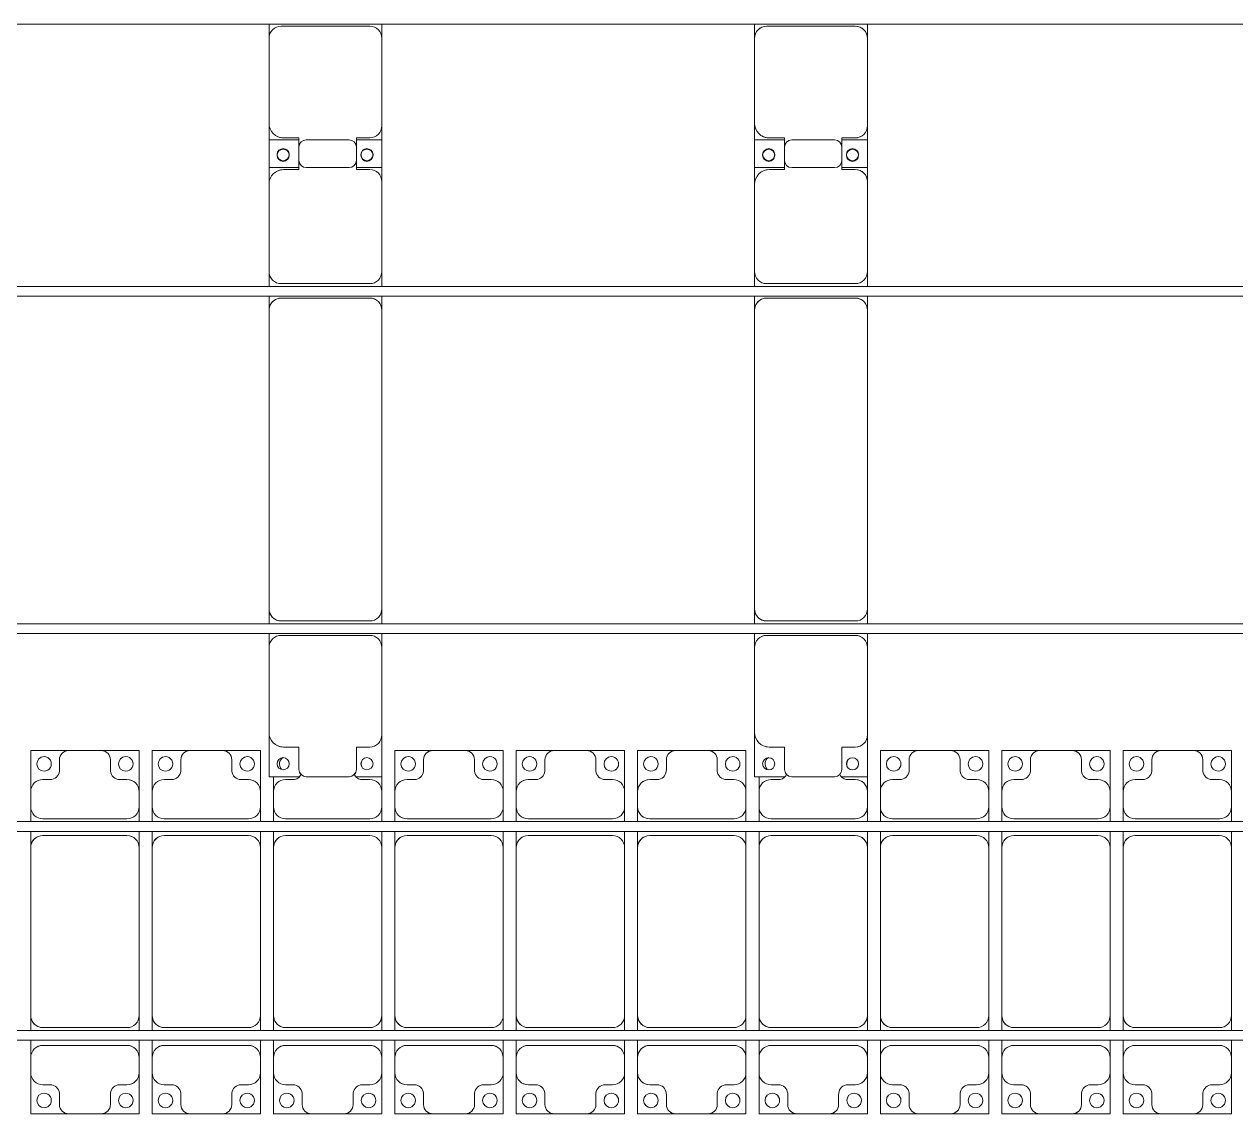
# Model space of a CAD drawing. Header units: millimetres. Extents: x -147246 to 112336, y -213734 to -86506.
# Drawn here: x -39356 to -34365, y -204519 to -200029 of the extents above; entities that cross this region are included whole.
import ezdxf

# ---------------------------------------------------------------- set-up
doc = ezdxf.new("R2010")
doc.units = ezdxf.units.MM
doc.layers.add('A-GENM', color=13, linetype='Continuous', lineweight=9)
doc.layers.add('S-BEAM', color=12, linetype='Continuous', lineweight=9)

# ---------------------------------------------------------------- blocks, each defined once
blk = doc.blocks.new('Dai phao do pin - DẢI PHAO ĐỠ PIN-V30-BỐ TRÍ KHUNG KẾT CẤU BÈ PIN 05')
at = {"layer": 'A-GENM', "color": 7}
for p, q in [((-1312.2, 241.6), (-1129.7, 241.6)), ((-1312.2, 116.4), (-1312.2, 241.6)), ((-779.7, 241.6), (-1129.7, 241.6)), ((-779.7, 241.6), (-721.5, 241.6)), ((-681.5, 241.6), (-620.3, 241.6)), ((610.3, 241.6), (-620.3, 241.6)), ((610.3, 241.6), (668.5, 241.6)), ((708.5, 241.6), (769.7, 241.6)), ((1129.7, 241.6), (769.7, 241.6)), ((1129.7, 241.6), (1312.2, 241.6)), ((1197.8, 241.6), (1380.3, 241.6)), ((1197.8, 118.2), (1197.8, 241.6)), ((1312.2, 241.6), (1312.2, 118.2)), ((1730.3, 241.6), (1380.3, 241.6)), ((1730.3, 241.6), (1788.5, 241.6)), ((-1189.7, 181.6), (-1189.7, 118.2)), ((-729.7, -173.4), (-729.7, 191.6)), ((-670.3, 191.6), (-670.3, -173.4)), ((660.3, -173.4), (660.3, 191.6)), ((719.7, 191.6), (719.7, -173.4)), ((1189.7, 118.2), (1189.7, 181.6)), ((1320.3, 181.6), (1320.3, 118.2)), ((1780.3, -173.4), (1780.3, 191.6)), ((-1189.7, 118.2), (-1282.2, 118.2)), ((1282.2, 118.2), (1189.7, 118.2)), ((1320.3, 118.2), (1227.8, 118.2)), ((-1312.2, 88.2), (-1312.2, -88.2)), ((1197.8, 88.2), (1197.8, -88.2)), ((1312.2, -88.2), (1312.2, 88.2)), ((-1312.2, -223.4), (-1312.2, -116.4)), ((-1282.2, -118.2), (-1189.7, -118.2)), ((-1189.7, -118.2), (-1189.7, -173.4)), ((1189.7, -173.4), (1189.7, -118.2)), ((1189.7, -118.2), (1282.2, -118.2)), ((1197.8, -223.4), (1197.8, -118.2)), ((1227.8, -118.2), (1320.3, -118.2)), ((1312.2, -118.2), (1312.2, -223.4)), ((1320.3, -118.2), (1320.3, -173.4)), ((-1139.7, -223.4), (-1312.2, -223.4)), ((-1139.7, -223.4), (-779.7, -223.4)), ((-721.5, -223.4), (-779.7, -223.4)), ((-620.3, -223.4), (-681.5, -223.4)), ((-620.3, -223.4), (610.3, -223.4)), ((668.5, -223.4), (610.3, -223.4)), ((769.7, -223.4), (708.5, -223.4)), ((769.7, -223.4), (1139.7, -223.4)), ((1312.2, -223.4), (1139.7, -223.4)), ((1370.3, -223.4), (1197.8, -223.4)), ((1370.3, -223.4), (1730.3, -223.4)), ((1788.5, -223.4), (1730.3, -223.4))]:
    blk.add_line(p, q, dxfattribs=at)
for centre, radius, start, end in [((-1258.6, 183.2), 25, 0, 180), ((-1129.7, 181.6), 60, 90, 180), ((-1129.7, 181.6), 60, 150, 180), ((-779.7, 191.6), 50, 360, 90), ((-779.7, 191.6), 50, 360, 45), ((-620.3, 191.6), 50, 90, 180), ((-620.3, 191.6), 50, 105, 180), ((610.3, 191.6), 50, 360, 90), ((610.3, 191.6), 50, 15, 90), ((769.7, 191.6), 50, 90, 180), ((769.7, 191.6), 50, 135, 180), ((1129.7, 181.6), 60, 360, 90), ((1129.7, 181.6), 60, 360, 30), ((1248.6, 183.2), 25, 360, 180), ((1251.4, 183.2), 25, 0, 180), ((1380.3, 181.6), 60, 90, 180), ((1380.3, 181.6), 60, 150, 180), ((1730.3, 191.6), 50, 360, 90), ((1730.3, 191.6), 50, 360, 45), ((-1258.6, 183.2), 25, 180, 360), ((1248.6, 183.2), 25, 180, 0), ((1251.4, 183.2), 25, 180, 360), ((-1282.2, 88.2), 30, 90, 180), ((-1282.2, 88.2), 30, 120, 134.1126), ((1227.8, 88.2), 30, 90, 180), ((1282.2, 88.2), 30, 360, 90), ((-1282.2, -88.2), 30, 180, 270), ((1227.8, -88.2), 30, 180, 270), ((1282.2, -88.2), 30, 270, 360), ((-1282.2, -88.2), 30, 225.8879, 240), ((-1258.6, -161.8), 25, 0, 180), ((1248.6, -161.8), 25, 0, 180), ((1251.4, -161.8), 25, 0, 180), ((-1258.6, -161.8), 25, 180, 0), ((-1139.7, -173.4), 50, 180, 270), ((-1139.7, -173.4), 50, 180, 225), ((-779.7, -173.4), 50, 270, 360), ((-779.7, -173.4), 50, 315, 360), ((-620.3, -173.4), 50, 180, 270), ((-620.3, -173.4), 50, 180, 225), ((610.3, -173.4), 50, 270, 360), ((610.3, -173.4), 50, 315, 360), ((769.7, -173.4), 50, 180, 270), ((769.7, -173.4), 50, 180, 225), ((1139.7, -173.4), 50, 270, 360), ((1139.7, -173.4), 50, 315, 360), ((1248.6, -161.8), 25, 180, 360), ((1251.4, -161.8), 25, 180, 0), ((1370.3, -173.4), 50, 180, 270), ((1370.3, -173.4), 50, 180, 225), ((1730.3, -173.4), 50, 270, 360), ((1730.3, -173.4), 50, 315, 360), ((-620.3, -173.4), 50, 229.0761, 270), ((610.3, -173.4), 50, 285, 310.9337)]:
    blk.add_arc(centre, radius, start, end, dxfattribs=at)
blk = doc.blocks.new('Dai phao do pin - DẢI PHAO ĐỠ PIN-V31-BỐ TRÍ KHUNG KẾT CẤU BÈ PIN 05')
at = {"layer": 'A-GENM', "color": 7}
for p, q in [((-1312.2, 241.6), (-1129.7, 241.6)), ((-1312.2, 116.4), (-1312.2, 241.6)), ((-779.7, 241.6), (-1129.7, 241.6)), ((-779.7, 241.6), (-721.5, 241.6)), ((-681.5, 241.6), (-620.3, 241.6)), ((610.3, 241.6), (-620.3, 241.6)), ((610.3, 241.6), (668.5, 241.6)), ((708.5, 241.6), (769.7, 241.6)), ((1129.7, 241.6), (769.7, 241.6)), ((1129.7, 241.6), (1312.2, 241.6)), ((1197.8, 241.6), (1380.3, 241.6)), ((1197.8, 118.2), (1197.8, 241.6)), ((1312.2, 241.6), (1312.2, 118.2)), ((1730.3, 241.6), (1380.3, 241.6)), ((1730.3, 241.6), (1788.5, 241.6)), ((-1189.7, 181.6), (-1189.7, 118.2)), ((-729.7, -173.4), (-729.7, 191.6)), ((-670.3, 191.6), (-670.3, -173.4)), ((660.3, -173.4), (660.3, 191.6)), ((719.7, 191.6), (719.7, -173.4)), ((1189.7, 118.2), (1189.7, 181.6)), ((1320.3, 181.6), (1320.3, 118.2)), ((1780.3, -173.4), (1780.3, 191.6)), ((-1189.7, 118.2), (-1282.2, 118.2)), ((1282.2, 118.2), (1189.7, 118.2)), ((1320.3, 118.2), (1227.8, 118.2)), ((-1312.2, 88.2), (-1312.2, -88.2)), ((1197.8, 88.2), (1197.8, -88.2)), ((1312.2, -88.2), (1312.2, 88.2)), ((-1312.2, -223.4), (-1312.2, -116.4)), ((-1282.2, -118.2), (-1189.7, -118.2)), ((-1189.7, -118.2), (-1189.7, -173.4)), ((1189.7, -173.4), (1189.7, -118.2)), ((1189.7, -118.2), (1282.2, -118.2)), ((1197.8, -223.4), (1197.8, -118.2)), ((1227.8, -118.2), (1320.3, -118.2)), ((1312.2, -118.2), (1312.2, -223.4)), ((1320.3, -118.2), (1320.3, -173.4)), ((-1139.7, -223.4), (-1312.2, -223.4)), ((-1139.7, -223.4), (-779.7, -223.4)), ((-721.5, -223.4), (-779.7, -223.4)), ((-620.3, -223.4), (-681.5, -223.4)), ((-620.3, -223.4), (610.3, -223.4)), ((668.5, -223.4), (610.3, -223.4)), ((769.7, -223.4), (708.5, -223.4)), ((769.7, -223.4), (1139.7, -223.4)), ((1312.2, -223.4), (1139.7, -223.4)), ((1370.3, -223.4), (1197.8, -223.4)), ((1370.3, -223.4), (1730.3, -223.4)), ((1788.5, -223.4), (1730.3, -223.4))]:
    blk.add_line(p, q, dxfattribs=at)
for centre, radius, start, end in [((-1258.6, 183.2), 25, 0, 180), ((-1129.7, 181.6), 60, 90, 180), ((-1129.7, 181.6), 60, 150, 180), ((-779.7, 191.6), 50, 360, 90), ((-779.7, 191.6), 50, 360, 45), ((-620.3, 191.6), 50, 90, 180), ((-620.3, 191.6), 50, 105, 180), ((610.3, 191.6), 50, 360, 90), ((610.3, 191.6), 50, 15, 90), ((769.7, 191.6), 50, 90, 180), ((769.7, 191.6), 50, 135, 180), ((1129.7, 181.6), 60, 360, 90), ((1129.7, 181.6), 60, 360, 30), ((1248.6, 183.2), 25, 360, 180), ((1251.4, 183.2), 25, 0, 180), ((1380.3, 181.6), 60, 90, 180), ((1380.3, 181.6), 60, 150, 180), ((1730.3, 191.6), 50, 360, 90), ((1730.3, 191.6), 50, 360, 45), ((-1258.6, 183.2), 25, 180, 360), ((1248.6, 183.2), 25, 180, 0), ((1251.4, 183.2), 25, 180, 360), ((-1282.2, 88.2), 30, 90, 180), ((-1282.2, 88.2), 30, 120, 134.1121), ((1227.8, 88.2), 30, 90, 180), ((1282.2, 88.2), 30, 360, 90), ((-1282.2, -88.2), 30, 180, 270), ((1227.8, -88.2), 30, 180, 270), ((1282.2, -88.2), 30, 270, 360), ((-1258.6, -161.8), 25, 0, 180), ((1248.6, -161.8), 25, 0, 180), ((1251.4, -161.8), 25, 0, 180), ((-1258.6, -161.8), 25, 180, 0), ((-1139.7, -173.4), 50, 180, 270), ((-1139.7, -173.4), 50, 180, 225), ((-779.7, -173.4), 50, 270, 360), ((-779.7, -173.4), 50, 315, 360), ((-620.3, -173.4), 50, 180, 270), ((-620.3, -173.4), 50, 180, 270), ((610.3, -173.4), 50, 270, 360), ((610.3, -173.4), 50, 285, 360), ((769.7, -173.4), 50, 180, 270), ((769.7, -173.4), 50, 180, 225), ((1139.7, -173.4), 50, 270, 360), ((1139.7, -173.4), 50, 315, 360), ((1248.6, -161.8), 25, 180, 360), ((1251.4, -161.8), 25, 180, 0), ((1370.3, -173.4), 50, 180, 270), ((1370.3, -173.4), 50, 180, 225), ((1730.3, -173.4), 50, 270, 360), ((1730.3, -173.4), 50, 315, 360)]:
    blk.add_arc(centre, radius, start, end, dxfattribs=at)
blk = doc.blocks.new('Dai phaodi lai - DẢI PHAO ĐI LẠI-25020-BỐ TRÍ KHUNG KẾT CẤU BÈ PIN 05')
at = {"layer": 'A-GENM', "color": 7}
for p, q in [((56776.8, 748.4), (56933.1, 748.4)), ((56776.8, 579.3), (56776.8, 748.4)), ((56895.1, 710.4), (56895.1, 670.7)), ((57066.9, 748.4), (56933.1, 748.4)), ((57066.9, 748.4), (57223.2, 748.4)), ((57104.9, 670.7), (57104.9, 710.4)), ((57223.2, 748.4), (57223.2, 579.3)), ((57276.8, 748.4), (57433.1, 748.4)), ((57276.8, 579.3), (57276.8, 748.4)), ((57395.1, 710.4), (57395.1, 670.7)), ((57566.9, 748.4), (57433.1, 748.4)), ((57566.9, 748.4), (57723.2, 748.4)), ((57604.9, 670.7), (57604.9, 710.4)), ((57723.2, 748.4), (57723.2, 579.3)), ((58276.8, 748.4), (58433.1, 748.4)), ((58276.8, 579.3), (58276.8, 748.4)), ((58395.1, 710.4), (58395.1, 670.7)), ((58566.9, 748.4), (58433.1, 748.4)), ((58566.9, 748.4), (58723.2, 748.4)), ((58604.9, 670.7), (58604.9, 710.4)), ((58723.2, 748.4), (58723.2, 579.3)), ((58776.8, 748.4), (58933.1, 748.4)), ((58776.8, 579.3), (58776.8, 748.4)), ((58895.1, 710.4), (58895.1, 670.7)), ((59066.9, 748.4), (58933.1, 748.4)), ((59066.9, 748.4), (59223.2, 748.4)), ((59104.9, 670.7), (59104.9, 710.4)), ((59223.2, 748.4), (59223.2, 579.3)), ((59276.8, 748.4), (59433.1, 748.4)), ((59276.8, 579.3), (59276.8, 748.4)), ((59395.1, 710.4), (59395.1, 670.7)), ((59566.9, 748.4), (59433.1, 748.4)), ((59566.9, 748.4), (59723.2, 748.4)), ((59604.9, 670.7), (59604.9, 710.4)), ((59723.2, 748.4), (59723.2, 579.3)), ((60276.8, 748.4), (60431.3, 748.4)), ((60276.8, 579.3), (60276.8, 748.4)), ((60395.1, 710.4), (60395.1, 670.7)), ((60566.9, 748.4), (60433.1, 748.4)), ((60566.9, 748.4), (60723.2, 748.4)), ((60604.9, 670.7), (60604.9, 710.4)), ((60723.2, 748.4), (60723.2, 579.3)), ((60776.8, 748.4), (60933.1, 748.4)), ((60776.8, 579.3), (60776.8, 748.4)), ((60895.1, 710.4), (60895.1, 670.7)), ((61066.9, 748.4), (60933.1, 748.4)), ((61066.9, 748.4), (61223.2, 748.4)), ((61104.9, 670.7), (61104.9, 710.4)), ((61223.2, 748.4), (61223.2, 579.3)), ((61276.8, 748.4), (61433.1, 748.4)), ((61276.8, 579.3), (61276.8, 748.4)), ((61395.1, 710.4), (61395.1, 670.7)), ((61566.9, 748.4), (61433.1, 748.4)), ((61566.9, 748.4), (61723.2, 748.4)), ((61604.9, 670.7), (61604.9, 710.4)), ((61723.2, 748.4), (61723.2, 579.3)), ((56864.3, 629.3), (56826.8, 629.3)), ((57173.2, 629.3), (57135.7, 629.3)), ((57364.3, 629.3), (57326.8, 629.3)), ((57673.2, 629.3), (57635.7, 629.3)), ((57776.8, 579.3), (57776.8, 641.7)), ((57864.3, 629.3), (57826.8, 629.3)), ((58173.2, 629.3), (58135.7, 629.3)), ((58223.2, 640.7), (58223.2, 579.3)), ((58364.3, 629.3), (58326.8, 629.3)), ((58673.2, 629.3), (58635.7, 629.3)), ((58864.3, 629.3), (58826.8, 629.3)), ((59173.2, 629.3), (59135.7, 629.3)), ((59364.3, 629.3), (59326.8, 629.3)), ((59673.2, 629.3), (59635.7, 629.3)), ((59776.8, 579.3), (59776.8, 641.7)), ((59864.3, 629.3), (59826.8, 629.3)), ((60173.2, 629.3), (60135.7, 629.3)), ((60223.2, 640.7), (60223.2, 579.3)), ((60364.3, 629.3), (60326.8, 629.3)), ((60673.2, 629.3), (60635.7, 629.3)), ((60864.3, 629.3), (60826.8, 629.3)), ((61173.2, 629.3), (61135.7, 629.3)), ((61364.3, 629.3), (61326.8, 629.3)), ((61673.2, 629.3), (61635.7, 629.3)), ((56776.8, 579.3), (56776.8, 516.7)), ((57223.2, 516.7), (57223.2, 579.3)), ((57276.8, 579.3), (57276.8, 516.7)), ((57723.2, 516.7), (57723.2, 579.3)), ((57776.8, 579.3), (57776.8, 516.7)), ((58223.2, 516.7), (58223.2, 579.3)), ((58276.8, 579.3), (58276.8, 516.7)), ((58723.2, 516.7), (58723.2, 579.3)), ((58776.8, 579.3), (58776.8, 516.7)), ((59223.2, 516.7), (59223.2, 579.3)), ((59276.8, 579.3), (59276.8, 516.7)), ((59723.2, 516.7), (59723.2, 579.3)), ((59776.8, 579.3), (59776.8, 516.7)), ((60223.2, 516.7), (60223.2, 579.3)), ((60276.8, 579.3), (60276.8, 516.7)), ((60723.2, 516.7), (60723.2, 579.3)), ((60776.8, 579.3), (60776.8, 516.7)), ((61223.2, 516.7), (61223.2, 579.3)), ((61276.8, 579.3), (61276.8, 516.7)), ((61723.2, 516.7), (61723.2, 579.3)), ((56776.8, 455.5), (56776.8, 516.7)), ((57223.2, 516.7), (57223.2, 455.5)), ((57276.8, 455.5), (57276.8, 516.7)), ((57723.2, 516.7), (57723.2, 455.5)), ((57776.8, 455.5), (57776.8, 516.7)), ((58223.2, 516.7), (58223.2, 455.5)), ((58276.8, 455.5), (58276.8, 516.7)), ((58723.2, 516.7), (58723.2, 455.5)), ((58776.8, 455.5), (58776.8, 516.7)), ((59223.2, 516.7), (59223.2, 455.5)), ((59276.8, 455.5), (59276.8, 516.7)), ((59723.2, 516.7), (59723.2, 455.5)), ((59776.8, 455.5), (59776.8, 516.7)), ((60223.2, 516.7), (60223.2, 455.5)), ((60276.8, 455.5), (60276.8, 516.7)), ((60723.2, 516.7), (60723.2, 455.5)), ((60776.8, 455.5), (60776.8, 516.7)), ((61223.2, 516.7), (61223.2, 455.5)), ((61276.8, 455.5), (61276.8, 516.7)), ((61723.2, 516.7), (61723.2, 455.5)), ((56826.8, 466.7), (57173.2, 466.7)), ((57326.8, 466.7), (57673.2, 466.7)), ((57826.8, 466.7), (58173.2, 466.7)), ((58326.8, 466.7), (58673.2, 466.7)), ((58826.8, 466.7), (59173.2, 466.7)), ((59326.8, 466.7), (59673.2, 466.7)), ((59826.8, 466.7), (60173.2, 466.7)), ((60326.8, 466.7), (60673.2, 466.7)), ((60826.8, 466.7), (61173.2, 466.7)), ((61326.8, 466.7), (61673.2, 466.7)), ((56776.8, 348.3), (56776.8, 415.5)), ((57223.2, 415.5), (57223.2, 348.3)), ((57276.8, 348.3), (57276.8, 415.5)), ((57723.2, 415.5), (57723.2, 348.3)), ((57776.8, 348.3), (57776.8, 415.5)), ((58223.2, 415.5), (58223.2, 348.3)), ((58276.8, 348.3), (58276.8, 415.5)), ((58723.2, 415.5), (58723.2, 348.3)), ((58776.8, 348.3), (58776.8, 415.5)), ((59223.2, 415.5), (59223.2, 348.3)), ((59276.8, 348.3), (59276.8, 415.5)), ((59723.2, 415.5), (59723.2, 348.3)), ((59776.8, 348.3), (59776.8, 415.5)), ((60223.2, 415.5), (60223.2, 348.3)), ((60276.8, 348.3), (60276.8, 415.5)), ((60723.2, 415.5), (60723.2, 348.3)), ((60776.8, 348.3), (60776.8, 415.5)), ((61223.2, 415.5), (61223.2, 348.3)), ((61276.8, 348.3), (61276.8, 415.5)), ((61723.2, 415.5), (61723.2, 348.3)), ((57173.2, 398.3), (56826.8, 398.3)), ((57673.2, 398.3), (57326.8, 398.3)), ((58173.2, 398.3), (57826.8, 398.3)), ((58673.2, 398.3), (58326.8, 398.3)), ((59173.2, 398.3), (58826.8, 398.3)), ((59673.2, 398.3), (59326.8, 398.3)), ((60173.2, 398.3), (59826.8, 398.3)), ((60673.2, 398.3), (60326.8, 398.3)), ((61173.2, 398.3), (60826.8, 398.3)), ((61673.2, 398.3), (61326.8, 398.3)), ((56776.8, 348.3), (56776.8, -343.3)), ((57223.2, -343.3), (57223.2, 348.3)), ((57276.8, 348.3), (57276.8, -343.3)), ((57723.2, -343.3), (57723.2, 348.3)), ((57776.8, 348.3), (57776.8, -343.3)), ((58223.2, -343.3), (58223.2, 348.3)), ((58276.8, 348.3), (58276.8, -343.3)), ((58723.2, -343.3), (58723.2, 348.3)), ((58776.8, 348.3), (58776.8, -343.3)), ((59223.2, -343.3), (59223.2, 348.3)), ((59276.8, 348.3), (59276.8, -343.3)), ((59723.2, -343.3), (59723.2, 348.3)), ((59776.8, 348.3), (59776.8, -343.3)), ((60223.2, -343.3), (60223.2, 348.3)), ((60276.8, 348.3), (60276.8, -343.3)), ((60723.2, -343.3), (60723.2, 348.3)), ((60776.8, 348.3), (60776.8, -343.3)), ((61223.2, -343.3), (61223.2, 348.3)), ((61276.8, 348.3), (61276.8, -343.3)), ((61723.2, -343.3), (61723.2, 348.3)), ((56776.8, -404.5), (56776.8, -343.3)), ((57223.2, -343.3), (57223.2, -404.5)), ((57276.8, -404.5), (57276.8, -343.3)), ((57723.2, -343.3), (57723.2, -404.5)), ((57776.8, -404.5), (57776.8, -343.3)), ((58223.2, -343.3), (58223.2, -404.5)), ((58276.8, -404.5), (58276.8, -343.3)), ((58723.2, -343.3), (58723.2, -404.5)), ((58776.8, -404.5), (58776.8, -343.3)), ((59223.2, -343.3), (59223.2, -404.5)), ((59276.8, -404.5), (59276.8, -343.3)), ((59723.2, -343.3), (59723.2, -404.5)), ((59776.8, -404.5), (59776.8, -343.3)), ((60223.2, -343.3), (60223.2, -404.5)), ((60276.8, -404.5), (60276.8, -343.3)), ((60723.2, -343.3), (60723.2, -404.5)), ((60776.8, -404.5), (60776.8, -343.3)), ((61223.2, -343.3), (61223.2, -404.5)), ((61276.8, -404.5), (61276.8, -343.3)), ((61723.2, -343.3), (61723.2, -404.5)), ((56826.8, -393.3), (57173.2, -393.3)), ((57326.8, -393.3), (57673.2, -393.3)), ((57826.8, -393.3), (58173.2, -393.3)), ((58326.8, -393.3), (58673.2, -393.3)), ((58826.8, -393.3), (59173.2, -393.3)), ((59326.8, -393.3), (59673.2, -393.3)), ((59826.8, -393.3), (60173.2, -393.3)), ((60326.8, -393.3), (60673.2, -393.3)), ((60826.8, -393.3), (61173.2, -393.3)), ((61326.8, -393.3), (61673.2, -393.3)), ((56776.8, -516.7), (56776.8, -444.5)), ((57223.2, -444.5), (57223.2, -516.7)), ((57276.8, -516.7), (57276.8, -444.5)), ((57723.2, -444.5), (57723.2, -516.7)), ((57776.8, -516.7), (57776.8, -444.5)), ((58223.2, -444.5), (58223.2, -516.7)), ((58276.8, -516.7), (58276.8, -444.5)), ((58723.2, -444.5), (58723.2, -516.7)), ((58776.8, -516.7), (58776.8, -444.5)), ((59223.2, -444.5), (59223.2, -516.7)), ((59276.8, -516.7), (59276.8, -444.5)), ((59723.2, -444.5), (59723.2, -516.7)), ((59776.8, -516.7), (59776.8, -444.5)), ((60223.2, -444.5), (60223.2, -516.7)), ((60276.8, -516.7), (60276.8, -444.5)), ((60723.2, -444.5), (60723.2, -516.7)), ((60776.8, -516.7), (60776.8, -444.5)), ((61223.2, -444.5), (61223.2, -516.7)), ((61276.8, -516.7), (61276.8, -444.5)), ((61723.2, -444.5), (61723.2, -516.7)), ((57173.2, -466.7), (56826.8, -466.7)), ((57673.2, -466.7), (57326.8, -466.7)), ((58173.2, -466.7), (57826.8, -466.7)), ((58673.2, -466.7), (58326.8, -466.7)), ((59173.2, -466.7), (58826.8, -466.7)), ((59673.2, -466.7), (59326.8, -466.7)), ((60173.2, -466.7), (59826.8, -466.7)), ((60673.2, -466.7), (60326.8, -466.7)), ((61173.2, -466.7), (60826.8, -466.7)), ((61673.2, -466.7), (61326.8, -466.7)), ((56776.8, -516.7), (56776.8, -579.3)), ((57223.2, -579.3), (57223.2, -516.7)), ((57276.8, -516.7), (57276.8, -579.3)), ((57723.2, -579.3), (57723.2, -516.7)), ((57776.8, -516.7), (57776.8, -579.3)), ((58223.2, -579.3), (58223.2, -516.7)), ((58276.8, -516.7), (58276.8, -579.3)), ((58723.2, -579.3), (58723.2, -516.7)), ((58776.8, -516.7), (58776.8, -579.3)), ((59223.2, -579.3), (59223.2, -516.7)), ((59276.8, -516.7), (59276.8, -579.3)), ((59723.2, -579.3), (59723.2, -516.7)), ((59776.8, -516.7), (59776.8, -579.3)), ((60223.2, -579.3), (60223.2, -516.7)), ((60276.8, -516.7), (60276.8, -579.3)), ((60723.2, -579.3), (60723.2, -516.7)), ((60776.8, -516.7), (60776.8, -579.3)), ((61223.2, -579.3), (61223.2, -516.7)), ((61276.8, -516.7), (61276.8, -579.3)), ((61723.2, -579.3), (61723.2, -516.7)), ((56776.8, -748.4), (56776.8, -579.3)), ((57223.2, -579.3), (57223.2, -748.4)), ((57276.8, -748.4), (57276.8, -579.3)), ((57723.2, -579.3), (57723.2, -748.4)), ((57776.8, -748.4), (57776.8, -579.3)), ((58223.2, -579.3), (58223.2, -748.4)), ((58276.8, -748.4), (58276.8, -579.3)), ((58723.2, -579.3), (58723.2, -748.4)), ((58776.8, -748.4), (58776.8, -579.3)), ((59223.2, -579.3), (59223.2, -748.4)), ((59276.8, -748.4), (59276.8, -579.3)), ((59723.2, -579.3), (59723.2, -748.4)), ((59776.8, -748.4), (59776.8, -579.3)), ((60223.2, -579.3), (60223.2, -748.4)), ((60276.8, -748.4), (60276.8, -579.3)), ((60723.2, -579.3), (60723.2, -748.4)), ((60776.8, -748.4), (60776.8, -579.3)), ((61223.2, -579.3), (61223.2, -748.4)), ((61276.8, -748.4), (61276.8, -579.3)), ((61723.2, -579.3), (61723.2, -748.4)), ((56826.8, -629.3), (56864.3, -629.3)), ((57135.7, -629.3), (57173.2, -629.3)), ((57326.8, -629.3), (57364.3, -629.3)), ((57635.7, -629.3), (57673.2, -629.3)), ((57826.8, -629.3), (57864.3, -629.3)), ((58135.7, -629.3), (58173.2, -629.3)), ((58326.8, -629.3), (58364.3, -629.3)), ((58635.7, -629.3), (58673.2, -629.3)), ((58826.8, -629.3), (58864.3, -629.3)), ((59135.7, -629.3), (59173.2, -629.3)), ((59326.8, -629.3), (59364.3, -629.3)), ((59635.7, -629.3), (59673.2, -629.3)), ((59826.8, -629.3), (59864.3, -629.3)), ((60135.7, -629.3), (60173.2, -629.3)), ((60326.8, -629.3), (60364.3, -629.3)), ((60635.7, -629.3), (60673.2, -629.3)), ((60826.8, -629.3), (60864.3, -629.3)), ((61135.7, -629.3), (61173.2, -629.3)), ((61326.8, -629.3), (61364.3, -629.3)), ((61635.7, -629.3), (61673.2, -629.3)), ((56895.1, -670.7), (56895.1, -710.4)), ((57104.9, -710.4), (57104.9, -670.7)), ((57395.1, -670.7), (57395.1, -710.4)), ((57604.9, -710.4), (57604.9, -670.7)), ((57895.1, -670.7), (57895.1, -710.4)), ((58104.9, -710.4), (58104.9, -670.7)), ((58395.1, -670.7), (58395.1, -710.4)), ((58604.9, -710.4), (58604.9, -670.7)), ((58895.1, -670.7), (58895.1, -710.4)), ((59104.9, -710.4), (59104.9, -670.7)), ((59395.1, -670.7), (59395.1, -710.4)), ((59604.9, -710.4), (59604.9, -670.7)), ((59895.1, -670.7), (59895.1, -710.4)), ((60104.9, -710.4), (60104.9, -670.7)), ((60395.1, -670.7), (60395.1, -710.4)), ((60604.9, -710.4), (60604.9, -670.7)), ((60895.1, -670.7), (60895.1, -710.4)), ((61104.9, -710.4), (61104.9, -670.7)), ((61395.1, -670.7), (61395.1, -710.4)), ((61604.9, -710.4), (61604.9, -670.7)), ((56933.1, -748.4), (56776.8, -748.4)), ((56933.1, -748.4), (57066.9, -748.4)), ((57223.2, -748.4), (57066.9, -748.4)), ((57433.1, -748.4), (57276.8, -748.4)), ((57433.1, -748.4), (57566.9, -748.4)), ((57723.2, -748.4), (57566.9, -748.4)), ((57933.1, -748.4), (57776.8, -748.4)), ((57933.1, -748.4), (58066.9, -748.4)), ((58223.2, -748.4), (58066.9, -748.4)), ((58433.1, -748.4), (58276.8, -748.4)), ((58433.1, -748.4), (58566.9, -748.4)), ((58723.2, -748.4), (58566.9, -748.4)), ((58933.1, -748.4), (58776.8, -748.4)), ((58933.1, -748.4), (59066.9, -748.4)), ((59223.2, -748.4), (59066.9, -748.4)), ((59433.1, -748.4), (59276.8, -748.4)), ((59433.1, -748.4), (59566.9, -748.4)), ((59723.2, -748.4), (59566.9, -748.4)), ((59933.1, -748.4), (59776.8, -748.4)), ((59933.1, -748.4), (60066.9, -748.4)), ((60223.2, -748.4), (60066.9, -748.4)), ((60433.1, -748.4), (60276.8, -748.4)), ((60433.1, -748.4), (60566.9, -748.4)), ((60723.2, -748.4), (60566.9, -748.4)), ((60933.1, -748.4), (60776.8, -748.4)), ((60933.1, -748.4), (61066.9, -748.4)), ((61223.2, -748.4), (61066.9, -748.4)), ((61433.1, -748.4), (61276.8, -748.4)), ((61433.1, -748.4), (61566.9, -748.4)), ((61723.2, -748.4), (61566.9, -748.4))]:
    blk.add_line(p, q, dxfattribs=at)
for centre, radius, start, end in [((56831.6, 693.3), 30, 90, 270), ((56831.6, 693.3), 30, 270, 90), ((56933.1, 710.4), 38, 90, 180), ((56933.1, 710.4), 38, 90, 135), ((57066.9, 710.4), 38, 0, 90), ((57066.9, 710.4), 38, 45, 90), ((57168.4, 693.3), 30, 90, 270), ((57168.4, 693.3), 30, 270, 90), ((57331.6, 693.3), 30, 90, 270), ((57331.6, 693.3), 30, 270, 90), ((57433.1, 710.4), 38, 90, 180), ((57433.1, 710.4), 38, 90, 135), ((57566.9, 710.4), 38, 0, 90), ((57566.9, 710.4), 38, 45, 90), ((57668.4, 693.3), 30, 90, 270), ((57668.4, 693.3), 30, 270, 90), ((57831.6, 693.3), 30, 120, 225), ((58168.4, 693.3), 30, 150, 208.7229), ((58331.6, 693.3), 30, 90, 270), ((58331.6, 693.3), 30, 270, 90), ((58433.1, 710.4), 38, 90, 180), ((58433.1, 710.4), 38, 90, 135), ((58566.9, 710.4), 38, 0, 90), ((58566.9, 710.4), 38, 45, 90), ((58668.4, 693.3), 30, 90, 270), ((58668.4, 693.3), 30, 270, 90), ((58831.6, 693.3), 30, 90, 270), ((58831.6, 693.3), 30, 270, 90), ((58933.1, 710.4), 38, 90, 180), ((58933.1, 710.4), 38, 90, 135), ((59066.9, 710.4), 38, 0, 90), ((59066.9, 710.4), 38, 45, 90), ((59168.4, 693.3), 30, 90, 270), ((59168.4, 693.3), 30, 270, 90), ((59331.6, 693.3), 30, 90, 270), ((59331.6, 693.3), 30, 270, 90), ((59433.1, 710.4), 38, 90, 180), ((59433.1, 710.4), 38, 90, 135), ((59566.9, 710.4), 38, 0, 90), ((59566.9, 710.4), 38, 45, 90), ((59668.4, 693.3), 30, 90, 270), ((59668.4, 693.3), 30, 270, 90), ((59831.6, 693.3), 30, 120, 225), ((60168.4, 693.3), 30, 150, 208.7248), ((60331.6, 693.3), 30, 90, 270), ((60331.6, 693.3), 30, 270, 90), ((60433.1, 710.4), 38, 90, 180), ((60433.1, 710.4), 38, 92.6834, 135), ((60566.9, 710.4), 38, 360, 90), ((60566.9, 710.4), 38, 45, 90), ((60668.4, 693.3), 30, 90, 270), ((60668.4, 693.3), 30, 270, 90), ((60831.6, 693.3), 30, 90, 270), ((60831.6, 693.3), 30, 270, 90), ((60933.1, 710.4), 38, 90, 180), ((60933.1, 710.4), 38, 90, 135), ((61066.9, 710.4), 38, 0, 90), ((61066.9, 710.4), 38, 45, 90), ((61168.4, 693.3), 30, 90, 270), ((61168.4, 693.3), 30, 270, 90), ((61331.6, 693.3), 30, 90, 270), ((61331.6, 693.3), 30, 270, 90), ((61433.1, 710.4), 38, 90, 180), ((61433.1, 710.4), 38, 90, 135), ((61566.9, 710.4), 38, 360, 90), ((61566.9, 710.4), 38, 45, 90), ((61668.4, 693.3), 30, 90, 270), ((61668.4, 693.3), 30, 270, 90), ((56855.2, 668.2), 40, 283.1885, 3.5081), ((57144.8, 668.2), 40, 176.4919, 256.8115), ((57355.2, 668.2), 40, 283.1885, 3.5081), ((57644.8, 668.2), 40, 176.4919, 256.8115), ((57855.2, 668.2), 40, 283.1885, 336.1123), ((58144.8, 668.2), 40, 203.8875, 256.8115), ((58355.2, 668.2), 40, 283.1885, 3.5081), ((58644.8, 668.2), 40, 176.4919, 256.8115), ((58855.2, 668.2), 40, 283.1885, 3.5081), ((59144.8, 668.2), 40, 176.4919, 256.8115), ((59355.2, 668.2), 40, 283.1885, 3.5081), ((59644.8, 668.2), 40, 176.4919, 256.8115), ((59855.2, 668.2), 40, 283.1885, 336.1117), ((60144.8, 668.2), 40, 203.8881, 256.8115), ((60355.2, 668.2), 40, 283.1885, 3.5081), ((60644.8, 668.2), 40, 176.4919, 256.8115), ((60855.2, 668.2), 40, 283.1885, 3.5081), ((61144.8, 668.2), 40, 176.4919, 256.8115), ((61355.2, 668.2), 40, 283.1885, 3.5081), ((61644.8, 668.2), 40, 176.4919, 256.8115), ((56826.8, 579.3), 50, 90, 180), ((56826.8, 579.3), 50, 90, 135), ((57173.2, 579.3), 50, 0, 90), ((57173.2, 579.3), 50, 45, 90), ((57326.8, 579.3), 50, 90, 180), ((57326.8, 579.3), 50, 90, 135), ((57673.2, 579.3), 50, 0, 90), ((57673.2, 579.3), 50, 45, 90), ((57826.8, 579.3), 50, 90, 180), ((57826.8, 579.3), 50, 90, 135), ((58173.2, 579.3), 50, 360, 90), ((58173.2, 579.3), 50, 45, 90), ((58326.8, 579.3), 50, 90, 180), ((58326.8, 579.3), 50, 90, 135), ((58673.2, 579.3), 50, 360, 90), ((58673.2, 579.3), 50, 45, 90), ((58826.8, 579.3), 50, 90, 180), ((58826.8, 579.3), 50, 90, 135), ((59173.2, 579.3), 50, 0, 90), ((59173.2, 579.3), 50, 45, 90), ((59326.8, 579.3), 50, 90, 180), ((59326.8, 579.3), 50, 90, 135), ((59673.2, 579.3), 50, 360, 90), ((59673.2, 579.3), 50, 45, 90), ((59826.8, 579.3), 50, 90, 180), ((59826.8, 579.3), 50, 90, 135), ((60173.2, 579.3), 50, 0, 90), ((60173.2, 579.3), 50, 45, 90), ((60326.8, 579.3), 50, 90, 180), ((60326.8, 579.3), 50, 90, 135), ((60673.2, 579.3), 50, 0, 90), ((60673.2, 579.3), 50, 45, 90), ((60826.8, 579.3), 50, 90, 180), ((60826.8, 579.3), 50, 90, 135), ((61173.2, 579.3), 50, 360, 90), ((61173.2, 579.3), 50, 45, 90), ((61326.8, 579.3), 50, 90, 180), ((61326.8, 579.3), 50, 90, 135), ((61673.2, 579.3), 50, 0, 90), ((61673.2, 579.3), 50, 45, 90), ((56826.8, 516.7), 50, 180, 270), ((57173.2, 516.7), 50, 270, 0), ((57326.8, 516.7), 50, 180, 270), ((57673.2, 516.7), 50, 270, 0), ((57826.8, 516.7), 50, 180, 270), ((58173.2, 516.7), 50, 270, 0), ((58326.8, 516.7), 50, 180, 270), ((58673.2, 516.7), 50, 270, 0), ((58826.8, 516.7), 50, 180, 270), ((59173.2, 516.7), 50, 270, 0), ((59326.8, 516.7), 50, 180, 270), ((59673.2, 516.7), 50, 270, 0), ((59826.8, 516.7), 50, 180, 270), ((60173.2, 516.7), 50, 270, 0), ((60326.8, 516.7), 50, 180, 270), ((60673.2, 516.7), 50, 270, 0), ((60826.8, 516.7), 50, 180, 270), ((61173.2, 516.7), 50, 270, 0), ((61326.8, 516.7), 50, 180, 270), ((61673.2, 516.7), 50, 270, 0), ((56826.8, 516.7), 50, 225, 270), ((57173.2, 516.7), 50, 270, 315), ((57326.8, 516.7), 50, 225, 270), ((57673.2, 516.7), 50, 270, 315), ((57826.8, 516.7), 50, 225, 270), ((58173.2, 516.7), 50, 270, 315), ((58326.8, 516.7), 50, 225, 270), ((58673.2, 516.7), 50, 270, 315), ((58826.8, 516.7), 50, 225, 270), ((59173.2, 516.7), 50, 270, 315), ((59326.8, 516.7), 50, 225, 270), ((59673.2, 516.7), 50, 270, 315), ((59826.8, 516.7), 50, 225, 270), ((60173.2, 516.7), 50, 270, 315), ((60326.8, 516.7), 50, 225, 270), ((60673.2, 516.7), 50, 270, 315), ((60826.8, 516.7), 50, 225, 270), ((61173.2, 516.7), 50, 270, 315), ((61326.8, 516.7), 50, 225, 270), ((61673.2, 516.7), 50, 270, 315), ((56826.8, 348.3), 50, 90, 180), ((56826.8, 348.3), 50, 120, 165), ((57173.2, 348.3), 50, 0, 90), ((57173.2, 348.3), 50, 45, 90), ((57326.8, 348.3), 50, 90, 180), ((57326.8, 348.3), 50, 120, 165), ((57673.2, 348.3), 50, 360, 90), ((57673.2, 348.3), 50, 45, 90), ((57826.8, 348.3), 50, 90, 180), ((57826.8, 348.3), 50, 120, 165), ((58173.2, 348.3), 50, 360, 90), ((58173.2, 348.3), 50, 45, 90), ((58326.8, 348.3), 50, 90, 180), ((58326.8, 348.3), 50, 120, 165), ((58673.2, 348.3), 50, 0, 90), ((58673.2, 348.3), 50, 45, 90), ((58826.8, 348.3), 50, 90, 180), ((58826.8, 348.3), 50, 120, 165), ((59173.2, 348.3), 50, 0, 90), ((59173.2, 348.3), 50, 45, 90), ((59326.8, 348.3), 50, 90, 180), ((59326.8, 348.3), 50, 120, 165), ((59673.2, 348.3), 50, 360, 90), ((59673.2, 348.3), 50, 45, 90), ((59826.8, 348.3), 50, 90, 180), ((59826.8, 348.3), 50, 120, 165), ((60173.2, 348.3), 50, 0, 90), ((60173.2, 348.3), 50, 45, 90), ((60326.8, 348.3), 50, 90, 180), ((60326.8, 348.3), 50, 120, 165), ((60673.2, 348.3), 50, 0, 90), ((60673.2, 348.3), 50, 45, 90), ((60826.8, 348.3), 50, 90, 180), ((60826.8, 348.3), 50, 120, 165), ((61173.2, 348.3), 50, 360, 90), ((61173.2, 348.3), 50, 45, 90), ((61326.8, 348.3), 50, 90, 180), ((61326.8, 348.3), 50, 120, 165), ((61673.2, 348.3), 50, 0, 90), ((61673.2, 348.3), 50, 45, 90), ((56826.8, -343.3), 50, 180, 270), ((56826.8, -343.3), 50, 180, 255), ((57173.2, -343.3), 50, 270, 0), ((57173.2, -343.3), 50, 315, 0), ((57326.8, -343.3), 50, 180, 270), ((57326.8, -343.3), 50, 180, 255), ((57673.2, -343.3), 50, 270, 360), ((57673.2, -343.3), 50, 315, 360), ((57826.8, -343.3), 50, 180, 270), ((57826.8, -343.3), 50, 180, 255), ((58173.2, -343.3), 50, 270, 360), ((58173.2, -343.3), 50, 319.4328, 360), ((58326.8, -343.3), 50, 180, 270), ((58326.8, -343.3), 50, 180, 255), ((58673.2, -343.3), 50, 270, 0), ((58673.2, -343.3), 50, 315, 0), ((58826.8, -343.3), 50, 180, 270), ((58826.8, -343.3), 50, 180, 255), ((59173.2, -343.3), 50, 270, 0), ((59173.2, -343.3), 50, 315, 0), ((59326.8, -343.3), 50, 180, 270), ((59326.8, -343.3), 50, 180, 255), ((59673.2, -343.3), 50, 270, 360), ((59673.2, -343.3), 50, 315, 360), ((59826.8, -343.3), 50, 180, 270), ((59826.8, -343.3), 50, 180, 255), ((60173.2, -343.3), 50, 270, 0), ((60173.2, -343.3), 50, 315, 0), ((60326.8, -343.3), 50, 180, 270), ((60326.8, -343.3), 50, 180, 255), ((60673.2, -343.3), 50, 270, 0), ((60673.2, -343.3), 50, 315, 0), ((60826.8, -343.3), 50, 180, 270), ((60826.8, -343.3), 50, 180, 255), ((61173.2, -343.3), 50, 270, 0), ((61173.2, -343.3), 50, 315, 0), ((61326.8, -343.3), 50, 180, 270), ((61326.8, -343.3), 50, 180, 255), ((61673.2, -343.3), 50, 270, 0), ((61673.2, -343.3), 50, 315, 0), ((56826.8, -516.7), 50, 90, 180), ((56826.8, -516.7), 50, 90, 135), ((57173.2, -516.7), 50, 0, 90), ((57173.2, -516.7), 50, 45, 90), ((57326.8, -516.7), 50, 90, 180), ((57326.8, -516.7), 50, 90, 135), ((57673.2, -516.7), 50, 0, 90), ((57673.2, -516.7), 50, 45, 90), ((57826.8, -516.7), 50, 90, 180), ((57826.8, -516.7), 50, 90, 135), ((58173.2, -516.7), 50, 0, 90), ((58173.2, -516.7), 50, 45, 90), ((58326.8, -516.7), 50, 90, 180), ((58326.8, -516.7), 50, 90, 135), ((58673.2, -516.7), 50, 0, 90), ((58673.2, -516.7), 50, 45, 90), ((58826.8, -516.7), 50, 90, 180), ((58826.8, -516.7), 50, 90, 135), ((59173.2, -516.7), 50, 0, 90), ((59173.2, -516.7), 50, 45, 90), ((59326.8, -516.7), 50, 90, 180), ((59326.8, -516.7), 50, 90, 135), ((59673.2, -516.7), 50, 0, 90), ((59673.2, -516.7), 50, 45, 90), ((59826.8, -516.7), 50, 90, 180), ((59826.8, -516.7), 50, 90, 135), ((60173.2, -516.7), 50, 0, 90), ((60173.2, -516.7), 50, 45, 90), ((60326.8, -516.7), 50, 90, 180), ((60326.8, -516.7), 50, 90, 135), ((60673.2, -516.7), 50, 0, 90), ((60673.2, -516.7), 50, 45, 90), ((60826.8, -516.7), 50, 90, 180), ((60826.8, -516.7), 50, 90, 135), ((61173.2, -516.7), 50, 0, 90), ((61173.2, -516.7), 50, 45, 90), ((61326.8, -516.7), 50, 90, 180), ((61326.8, -516.7), 50, 90, 135), ((61673.2, -516.7), 50, 360, 90), ((61673.2, -516.7), 50, 45, 90), ((56826.8, -579.3), 50, 180, 270), ((57173.2, -579.3), 50, 270, 360), ((57326.8, -579.3), 50, 180, 270), ((57673.2, -579.3), 50, 270, 0), ((57826.8, -579.3), 50, 180, 270), ((58173.2, -579.3), 50, 270, 0), ((58326.8, -579.3), 50, 180, 270), ((58673.2, -579.3), 50, 270, 0), ((58826.8, -579.3), 50, 180, 270), ((59173.2, -579.3), 50, 270, 0), ((59326.8, -579.3), 50, 180, 270), ((59673.2, -579.3), 50, 270, 0), ((59826.8, -579.3), 50, 180, 270), ((60173.2, -579.3), 50, 270, 0), ((60326.8, -579.3), 50, 180, 270), ((60673.2, -579.3), 50, 270, 360), ((60826.8, -579.3), 50, 180, 270), ((61173.2, -579.3), 50, 270, 0), ((61326.8, -579.3), 50, 180, 270), ((61673.2, -579.3), 50, 270, 0), ((56826.8, -579.3), 50, 225, 270), ((56855.2, -668.2), 40, 356.4919, 76.8115), ((57144.8, -668.2), 40, 103.1885, 183.5081), ((57173.2, -579.3), 50, 270, 315), ((57326.8, -579.3), 50, 225, 270), ((57355.2, -668.2), 40, 356.4919, 76.8115), ((57644.8, -668.2), 40, 103.1885, 183.5081), ((57673.2, -579.3), 50, 270, 315), ((57826.8, -579.3), 50, 225, 270), ((57855.2, -668.2), 40, 356.4919, 76.8115), ((58144.8, -668.2), 40, 103.1885, 183.5081), ((58173.2, -579.3), 50, 270, 315), ((58326.8, -579.3), 50, 225, 270), ((58355.2, -668.2), 40, 356.4919, 76.8115), ((58644.8, -668.2), 40, 103.1885, 183.5081), ((58673.2, -579.3), 50, 270, 315), ((58826.8, -579.3), 50, 225, 270), ((58855.2, -668.2), 40, 356.4919, 76.8115), ((59144.8, -668.2), 40, 103.1885, 183.5081), ((59173.2, -579.3), 50, 270, 315), ((59326.8, -579.3), 50, 225, 270), ((59355.2, -668.2), 40, 356.4919, 76.8115), ((59644.8, -668.2), 40, 103.1885, 183.5081), ((59673.2, -579.3), 50, 270, 315), ((59826.8, -579.3), 50, 225, 270), ((59855.2, -668.2), 40, 356.4919, 76.8115), ((60144.8, -668.2), 40, 103.1885, 183.5081), ((60173.2, -579.3), 50, 270, 315), ((60326.8, -579.3), 50, 225, 270), ((60355.2, -668.2), 40, 356.4919, 76.8115), ((60644.8, -668.2), 40, 103.1885, 183.5081), ((60673.2, -579.3), 50, 270, 315), ((60826.8, -579.3), 50, 225, 270), ((60855.2, -668.2), 40, 356.4919, 76.8115), ((61144.8, -668.2), 40, 103.1885, 183.5081), ((61173.2, -579.3), 50, 270, 315), ((61326.8, -579.3), 50, 225, 270), ((61355.2, -668.2), 40, 356.4919, 76.8115), ((61644.8, -668.2), 40, 103.1885, 183.5081), ((61673.2, -579.3), 50, 270, 315), ((56831.6, -693.3), 30, 90, 270), ((56831.6, -693.3), 30, 270, 90), ((57168.4, -693.3), 30, 90, 270), ((57168.4, -693.3), 30, 270, 90), ((57331.6, -693.3), 30, 90, 270), ((57331.6, -693.3), 30, 270, 90), ((57668.4, -693.3), 30, 90, 270), ((57668.4, -693.3), 30, 270, 90), ((57831.6, -693.3), 30, 90, 270), ((57831.6, -693.3), 30, 270, 90), ((58168.4, -693.3), 30, 90, 270), ((58168.4, -693.3), 30, 270, 90), ((58331.6, -693.3), 30, 90, 270), ((58331.6, -693.3), 30, 270, 90), ((58668.4, -693.3), 30, 90, 270), ((58668.4, -693.3), 30, 270, 90), ((58831.6, -693.3), 30, 90, 270), ((58831.6, -693.3), 30, 270, 90), ((59168.4, -693.3), 30, 90, 270), ((59168.4, -693.3), 30, 270, 90), ((59331.6, -693.3), 30, 90, 270), ((59331.6, -693.3), 30, 270, 90), ((59668.4, -693.3), 30, 90, 270), ((59668.4, -693.3), 30, 270, 90), ((59831.6, -693.3), 30, 90, 270), ((59831.6, -693.3), 30, 270, 90), ((60168.4, -693.3), 30, 90, 270), ((60168.4, -693.3), 30, 270, 90), ((60331.6, -693.3), 30, 90, 270), ((60331.6, -693.3), 30, 270, 90), ((60668.4, -693.3), 30, 90, 270), ((60668.4, -693.3), 30, 270, 90), ((60831.6, -693.3), 30, 90, 270), ((60831.6, -693.3), 30, 270, 90), ((61168.4, -693.3), 30, 90, 270), ((61168.4, -693.3), 30, 270, 90), ((61331.6, -693.3), 30, 90, 270), ((61331.6, -693.3), 30, 270, 90), ((61668.4, -693.3), 30, 90, 270), ((61668.4, -693.3), 30, 270, 90), ((56933.1, -710.4), 38, 180, 270), ((56933.1, -710.4), 38, 225, 270), ((57066.9, -710.4), 38, 270, 0), ((57066.9, -710.4), 38, 270, 315), ((57433.1, -710.4), 38, 180, 270), ((57433.1, -710.4), 38, 225, 270), ((57566.9, -710.4), 38, 270, 0), ((57566.9, -710.4), 38, 270, 315), ((57933.1, -710.4), 38, 180, 270), ((57933.1, -710.4), 38, 225, 270), ((58066.9, -710.4), 38, 270, 0), ((58066.9, -710.4), 38, 270, 315), ((58433.1, -710.4), 38, 180, 270), ((58433.1, -710.4), 38, 225, 270), ((58566.9, -710.4), 38, 270, 0), ((58566.9, -710.4), 38, 270, 315), ((58933.1, -710.4), 38, 180, 270), ((58933.1, -710.4), 38, 225, 270), ((59066.9, -710.4), 38, 270, 0), ((59066.9, -710.4), 38, 270, 315), ((59433.1, -710.4), 38, 180, 270), ((59433.1, -710.4), 38, 225, 270), ((59566.9, -710.4), 38, 270, 0), ((59566.9, -710.4), 38, 270, 315), ((59933.1, -710.4), 38, 180, 270), ((59933.1, -710.4), 38, 225, 270), ((60066.9, -710.4), 38, 270, 360), ((60066.9, -710.4), 38, 270, 315), ((60433.1, -710.4), 38, 180, 270), ((60433.1, -710.4), 38, 225, 270), ((60566.9, -710.4), 38, 270, 0), ((60566.9, -710.4), 38, 270, 315), ((60933.1, -710.4), 38, 180, 270), ((60933.1, -710.4), 38, 225, 270), ((61066.9, -710.4), 38, 270, 360), ((61066.9, -710.4), 38, 270, 315), ((61433.1, -710.4), 38, 180, 270), ((61433.1, -710.4), 38, 225, 270), ((61566.9, -710.4), 38, 270, 0), ((61566.9, -710.4), 38, 270, 315)]:
    blk.add_arc(centre, radius, start, end, dxfattribs=at)
blk = doc.blocks.new('Dầm C52 - Dầm C52-18923-BỐ TRÍ KHUNG KẾT CẤU BÈ PIN 05')
at = {"layer": 'S-BEAM', "color": 1}
for p, q in [((-52556.1, 20), (52556.1, 20)), ((52556.1, -20), (-52556.1, -20))]:
    blk.add_line(p, q, dxfattribs=at)
blk = doc.blocks.new('HOBANMONG_BEPIN 5_rvt-1-BỐ TRÍ KHUNG KẾT CẤU BÈ PIN 05')
at = {"layer": 'A-GENM', "color": 3, "lineweight": 25}
for name, p, rotation in [('Dai phao do pin - DẢI PHAO ĐỠ PIN-V30-BỐ TRÍ KHUNG KẾT CẤU BÈ PIN 05', (-38105.9, -201818.1), 89.99977101252024), ('Dai phao do pin - DẢI PHAO ĐỠ PIN-V31-BỐ TRÍ KHUNG KẾT CẤU BÈ PIN 05', (-36105.9, -201818.2), 89.99977101252024), ('Dai phaodi lai - DẢI PHAO ĐI LẠI-25020-BỐ TRÍ KHUNG KẾT CẤU BÈ PIN 05', (-96105.9, -203770.5), 359.9997710135151)]:
    blk.add_blockref(name, p, dxfattribs=dict(at, rotation=rotation))
at = {"layer": 'S-BEAM', "color": 3, "lineweight": 25, "rotation": 179.9997710135151}
for p in [(-44162.1, -200009.7), (-44162.1, -201129.7), (-44162.1, -202519.7), (-44162.1, -203335.3), (-44162.1, -204195.3)]:
    blk.add_blockref('Dầm C52 - Dầm C52-18923-BỐ TRÍ KHUNG KẾT CẤU BÈ PIN 05', p, dxfattribs=at)

msp = doc.modelspace()

# ---------------------------------------------------------------- block references
at = {"lineweight": 5}
msp.add_blockref('HOBANMONG_BEPIN 5_rvt-1-BỐ TRÍ KHUNG KẾT CẤU BÈ PIN 05', (0, 0), dxfattribs=at)

doc.saveas('drawing.dxf')
